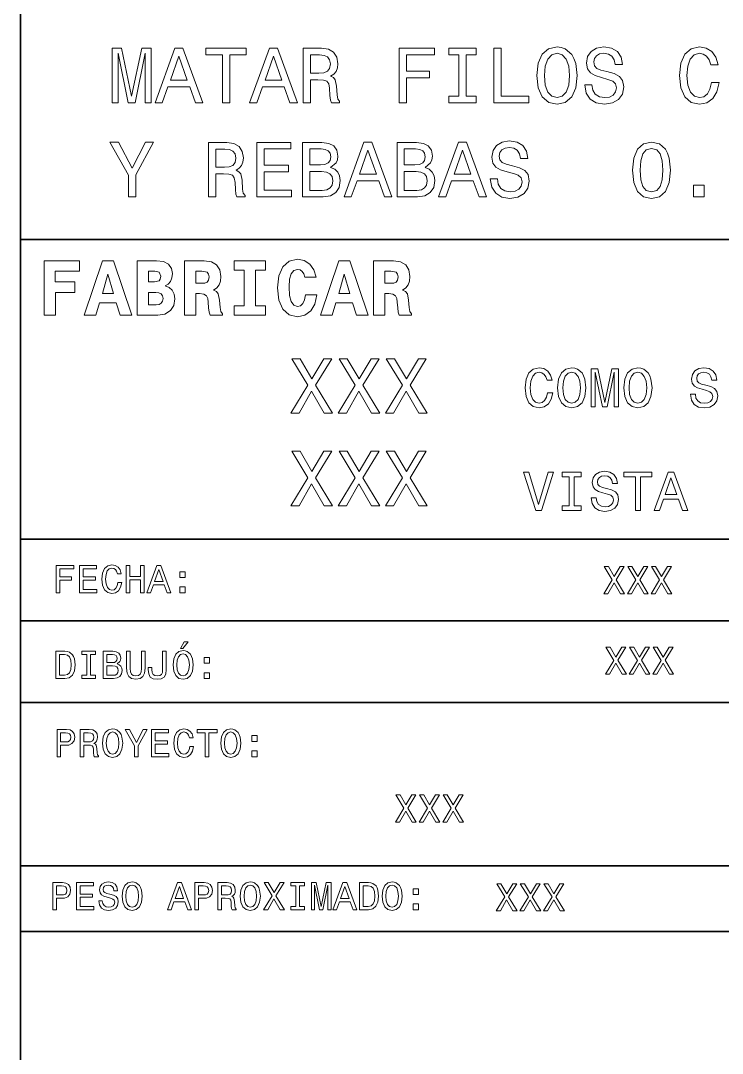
# Model space of a CAD drawing. Extents: x 14 to 2196, y -1968 to 1826.
# Drawn here: x 954 to 1082.7, y 1205.2 to 1394.8 of the extents above; entities that cross this region are included whole.
import ezdxf

# ---------------------------------------------------------------- set-up
doc = ezdxf.new("R2010")
doc.units = 0

msp = doc.modelspace()

# ---------------------------------------------------------------- linework, layer by layer
at = {"color": 7, "lineweight": 35}
for p, q in [((953.95874, 1826.436523), (953.95874, 1015.596436)), ((953.95874, 1354.596436), (1173.95874, 1354.596436)), ((953.95874, 1299.596436), (1173.95874, 1299.596436)), ((953.95874, 1284.596436), (1173.95874, 1284.596436)), ((953.95874, 1269.596436), (1173.95874, 1269.596436)), ((953.95874, 1239.596436), (1173.95874, 1239.596436)), ((953.95874, 1227.596436), (1173.95874, 1227.596436))]:
    msp.add_line(p, q, dxfattribs=at)
at = {"color": 7, "lineweight": 13}
for points in [[(1048.691895, 1384.720337), (1048.951294, 1382.472534), (1049.700562, 1380.81543), (1050.867676, 1379.792358), (1052.395142, 1379.446533), (1053.908081, 1379.792358), (1055.0896, 1380.81543), (1055.824463, 1382.472534), (1056.098267, 1384.720337), (1055.824463, 1386.953735), (1055.507568, 1387.861572), (1055.0896, 1388.61084), (1053.908081, 1389.633911), (1053.187622, 1389.893188), (1052.395142, 1389.994141), (1050.853271, 1389.633911), (1049.686157, 1388.625244), (1048.951294, 1386.96814)], [(1058.792847, 1383.02002), (1057.481567, 1383.02002), (1057.769775, 1381.492676), (1058.490234, 1380.368774), (1059.599731, 1379.691528), (1061.098267, 1379.446533), (1062.582397, 1379.677124), (1063.691895, 1380.311157), (1064.397949, 1381.305298), (1064.657349, 1382.616577), (1064.441162, 1383.798096), (1063.83606, 1384.56189), (1062.856201, 1385.066162), (1061.544922, 1385.440796), (1060.421021, 1385.7146), (1059.686157, 1386.031616), (1059.268311, 1386.492676), (1059.138672, 1387.213135), (1059.268311, 1387.861572), (1059.642944, 1388.35144), (1060.21936, 1388.682861), (1061.011841, 1388.798096), (1061.818726, 1388.654053), (1062.452759, 1388.265015), (1062.870605, 1387.616577), (1063.072388, 1386.737671), (1064.383545, 1386.737671), (1064.383545, 1386.766479), (1064.153076, 1388.120972), (1063.47583, 1389.129517), (1062.409546, 1389.76355), (1060.968628, 1389.979736), (1059.671753, 1389.76355), (1058.663086, 1389.158325), (1058.014648, 1388.221802), (1057.78418, 1387.011353), (1057.971436, 1385.930664), (1058.519043, 1385.195801), (1059.383545, 1384.705933), (1060.565186, 1384.331299), (1061.7323, 1383.999878), (1062.611206, 1383.682861), (1063.144409, 1383.221802), (1063.331665, 1382.472534), (1063.158813, 1381.708862), (1062.712158, 1381.132446), (1062.034912, 1380.772217), (1061.155884, 1380.656982), (1060.176147, 1380.81543), (1059.426758, 1381.276489), (1058.951294, 1382.025757)], [(1080.752441, 1383.437866), (1080.464233, 1382.227539), (1079.98877, 1381.363037), (1079.325928, 1380.829834), (1078.547852, 1380.656982), (1077.611206, 1380.91626), (1076.876343, 1381.694458), (1076.386475, 1382.962402), (1076.228027, 1384.720337), (1076.386475, 1386.463867), (1076.861938, 1387.746216), (1077.596802, 1388.524414), (1078.547852, 1388.798096), (1079.239502, 1388.654053), (1079.830322, 1388.25061), (1080.291382, 1387.602173), (1080.608398, 1386.708862), (1081.977295, 1386.708862), (1081.544922, 1388.077637), (1080.795654, 1389.115112), (1079.772705, 1389.76355), (1078.547852, 1389.994141), (1077.020508, 1389.633911), (1075.853271, 1388.625244), (1075.104004, 1386.96814), (1074.844727, 1384.720337), (1075.104004, 1382.472534), (1075.853271, 1380.81543), (1077.020508, 1379.792358), (1078.547852, 1379.446533), (1079.887939, 1379.720337), (1080.968628, 1380.484009), (1081.7323, 1381.737671), (1082.135742, 1383.437866)], [(970.723633, 1379.720337), (971.83313, 1379.720337), (971.83313, 1388.798096), (973.70636, 1379.720337), (974.945557, 1379.720337), (976.804321, 1388.798096), (976.804321, 1379.720337), (977.928223, 1379.720337), (977.928223, 1389.720337), (976.170349, 1389.720337), (974.325928, 1380.901855), (972.495972, 1389.720337), (970.723633, 1389.720337)], [(978.619873, 1379.720337), (979.945557, 1379.720337), (980.997437, 1382.65979), (984.98877, 1382.65979), (986.040649, 1379.720337), (987.395081, 1379.720337), (983.735168, 1389.734741), (982.265442, 1389.734741)], [(981.458496, 1383.884644), (983.000305, 1388.293823), (984.542114, 1383.884644)], [(991.011841, 1379.720337), (992.337463, 1379.720337), (992.337463, 1388.51001), (995.363403, 1388.51001), (995.363403, 1389.720337), (987.971497, 1389.720337), (987.971497, 1388.51001), (991.011841, 1388.51001)], [(995.968628, 1379.720337), (997.29425, 1379.720337), (998.34613, 1382.65979), (1002.337463, 1382.65979), (1003.389343, 1379.720337), (1004.743835, 1379.720337), (1001.083862, 1389.734741), (999.614136, 1389.734741)], [(998.80719, 1383.884644), (1000.348999, 1388.293823), (1001.890808, 1383.884644)], [(1005.81012, 1379.720337), (1007.150146, 1379.720337), (1007.150146, 1383.942261), (1008.519043, 1383.942261), (1009.527649, 1383.899048), (1010.161682, 1383.697266), (1010.507507, 1383.221802), (1010.651611, 1382.371582), (1010.723633, 1381.074829), (1010.81012, 1380.224609), (1010.983032, 1379.720337), (1012.495972, 1379.720337), (1012.495972, 1379.994141), (1012.164551, 1380.397583), (1012.049316, 1381.146851), (1011.948425, 1382.760742), (1011.703491, 1383.956665), (1011.37207, 1384.331299), (1010.853333, 1384.605103), (1011.429688, 1384.965332), (1011.83313, 1385.469604), (1012.092529, 1386.103638), (1012.178955, 1386.86731), (1011.977234, 1388.077637), (1011.400879, 1388.985474), (1010.44989, 1389.532959), (1009.153015, 1389.720337), (1005.81012, 1389.720337)], [(1008.778381, 1388.495605), (1009.657349, 1388.409058), (1010.276978, 1388.135376), (1010.666016, 1387.630981), (1010.795654, 1386.838501), (1010.651611, 1386.002808), (1010.262573, 1385.498413), (1009.599731, 1385.239014), (1008.691956, 1385.166992), (1007.150146, 1385.166992), (1007.150146, 1388.495605)], [(1023.418152, 1379.720337), (1024.758179, 1379.720337), (1024.758179, 1384.316895), (1028.965698, 1384.316895), (1028.965698, 1385.512817), (1024.758179, 1385.512817), (1024.758179, 1388.51001), (1029.931152, 1388.51001), (1029.931152, 1389.720337), (1023.418152, 1389.720337)], [(1034.383545, 1380.930664), (1032.539185, 1380.930664), (1032.539185, 1379.720337), (1037.553589, 1379.720337), (1037.553589, 1380.930664), (1035.709229, 1380.930664), (1035.709229, 1388.51001), (1037.553589, 1388.51001), (1037.553589, 1389.720337), (1032.539185, 1389.720337), (1032.539185, 1388.51001), (1034.383545, 1388.51001)], [(1040.795654, 1379.720337), (1047.222168, 1379.720337), (1047.222168, 1380.930664), (1042.121338, 1380.930664), (1042.121338, 1389.720337), (1040.795654, 1389.720337)], [(1050.075195, 1384.720337), (1050.233765, 1386.463867), (1050.709229, 1387.746216), (1051.444092, 1388.524414), (1052.395142, 1388.798096), (1053.331665, 1388.524414), (1054.066528, 1387.731812), (1054.542114, 1386.449463), (1054.714966, 1384.720337), (1054.542114, 1382.976807), (1054.066528, 1381.694458), (1053.331665, 1380.91626), (1052.395142, 1380.656982), (1051.444092, 1380.91626), (1050.709229, 1381.694458), (1050.233765, 1382.962402)], [(1041.444092, 1365.743408), (1040.132812, 1365.743408), (1040.421021, 1364.216064), (1041.141479, 1363.092163), (1042.250977, 1362.414917), (1043.749634, 1362.169922), (1045.233765, 1362.400513), (1046.343262, 1363.034546), (1047.049316, 1364.028687), (1047.308594, 1365.339966), (1047.092529, 1366.521484), (1046.487305, 1367.285278), (1045.507446, 1367.789551), (1044.196289, 1368.164185), (1043.072388, 1368.437988), (1042.337524, 1368.755005), (1041.919556, 1369.216064), (1041.789917, 1369.936523), (1041.919556, 1370.584961), (1042.294189, 1371.074829), (1042.870605, 1371.40625), (1043.663086, 1371.521484), (1044.470093, 1371.377441), (1045.104004, 1370.988403), (1045.521973, 1370.339966), (1045.723633, 1369.46106), (1047.034912, 1369.46106), (1047.034912, 1369.489868), (1046.804321, 1370.84436), (1046.127075, 1371.852905), (1045.060791, 1372.486938), (1043.619873, 1372.703125), (1042.32312, 1372.486938), (1041.314453, 1371.881714), (1040.666016, 1370.94519), (1040.435425, 1369.734741), (1040.622803, 1368.654053), (1041.170288, 1367.919189), (1042.034912, 1367.429321), (1043.216431, 1367.054688), (1044.383545, 1366.723267), (1045.262573, 1366.40625), (1045.795654, 1365.94519), (1045.983032, 1365.195923), (1045.810059, 1364.432251), (1045.363403, 1363.855835), (1044.686157, 1363.495605), (1043.807251, 1363.380371), (1042.827393, 1363.538818), (1042.078125, 1363.999878), (1041.602539, 1364.749146)], [(975.075195, 1362.443726), (975.075195, 1366.492676), (978.360535, 1372.45813), (976.861938, 1372.45813), (974.39801, 1367.717529), (971.905212, 1372.45813), (970.305786, 1372.45813), (973.735168, 1366.40625), (973.735168, 1362.443726)], [(988.461365, 1362.443726), (989.801453, 1362.443726), (989.801453, 1366.665649), (991.170349, 1366.665649), (992.178955, 1366.622437), (992.812988, 1366.420654), (993.158813, 1365.94519), (993.302917, 1365.094971), (993.374939, 1363.798218), (993.461365, 1362.947998), (993.634277, 1362.443726), (995.147278, 1362.443726), (995.147278, 1362.717529), (994.815857, 1363.120972), (994.700562, 1363.870239), (994.599731, 1365.484131), (994.354736, 1366.680054), (994.023376, 1367.054688), (993.504639, 1367.328491), (994.080994, 1367.688721), (994.484436, 1368.192993), (994.743835, 1368.827026), (994.830261, 1369.590698), (994.62854, 1370.801025), (994.052185, 1371.708862), (993.101135, 1372.256348), (991.804321, 1372.443726), (988.461365, 1372.443726)], [(991.429688, 1371.218994), (992.308655, 1371.132446), (992.928223, 1370.858765), (993.317322, 1370.35437), (993.44696, 1369.56189), (993.302917, 1368.726196), (992.913818, 1368.221802), (992.251038, 1367.962402), (991.343262, 1367.890381), (989.801453, 1367.890381), (989.801453, 1371.218994)], [(997.323059, 1362.443726), (1003.663147, 1362.443726), (1003.663147, 1363.654053), (998.648682, 1363.654053), (998.648682, 1367.040283), (1003.115601, 1367.040283), (1003.115601, 1368.236206), (998.648682, 1368.236206), (998.648682, 1371.233398), (1003.547852, 1371.233398), (1003.547852, 1372.443726), (997.323059, 1372.443726)], [(1010.824524, 1367.847168), (1011.83313, 1368.682861), (1012.092529, 1369.244873), (1012.178955, 1369.936523), (1011.991638, 1371.017212), (1011.429688, 1371.795288), (1010.521912, 1372.270874), (1009.253906, 1372.443726), (1005.694824, 1372.443726), (1005.694824, 1362.443726), (1009.455627, 1362.443726), (1010.795654, 1362.645508), (1011.789917, 1363.236206), (1012.409546, 1364.172852), (1012.625671, 1365.440796), (1012.495972, 1366.291016), (1012.150146, 1366.99707), (1011.588196, 1367.515747)], [(1008.980103, 1368.293823), (1007.020447, 1368.293823), (1007.020447, 1371.247803), (1009.095398, 1371.247803), (1009.873474, 1371.161255), (1010.421021, 1370.901978), (1010.752441, 1370.4552), (1010.867737, 1369.79248), (1010.738037, 1369.129639), (1010.392212, 1368.668457), (1009.801453, 1368.380371)], [(1013.317322, 1362.443726), (1014.642944, 1362.443726), (1015.694824, 1365.383179), (1019.686157, 1365.383179), (1020.738037, 1362.443726), (1022.092529, 1362.443726), (1018.432556, 1372.45813), (1016.96283, 1372.45813)], [(1016.155884, 1366.608032), (1017.697693, 1371.017212), (1019.239502, 1366.608032)], [(1028.173218, 1367.847168), (1029.181885, 1368.682861), (1029.441162, 1369.244873), (1029.52771, 1369.936523), (1029.340332, 1371.017212), (1028.778442, 1371.795288), (1027.870605, 1372.270874), (1026.602539, 1372.443726), (1023.043518, 1372.443726), (1023.043518, 1362.443726), (1026.804321, 1362.443726), (1028.144409, 1362.645508), (1029.138672, 1363.236206), (1029.758179, 1364.172852), (1029.974365, 1365.440796), (1029.844727, 1366.291016), (1029.498901, 1366.99707), (1028.93689, 1367.515747)], [(1026.328857, 1368.293823), (1024.369141, 1368.293823), (1024.369141, 1371.247803), (1026.444092, 1371.247803), (1027.222168, 1371.161255), (1027.769775, 1370.901978), (1028.101196, 1370.4552), (1028.216431, 1369.79248), (1028.086792, 1369.129639), (1027.740967, 1368.668457), (1027.150146, 1368.380371)], [(1030.666016, 1362.443726), (1031.991699, 1362.443726), (1033.043579, 1365.383179), (1037.034912, 1365.383179), (1038.086792, 1362.443726), (1039.441162, 1362.443726), (1035.78125, 1372.45813), (1034.311523, 1372.45813)], [(1033.504639, 1366.608032), (1035.046387, 1371.017212), (1036.588135, 1366.608032)], [(1066.27124, 1367.328491), (1066.487305, 1365.066162), (1067.164551, 1363.452393), (1068.245239, 1362.472534), (1069.743774, 1362.155518), (1071.228027, 1362.472534), (1072.308716, 1363.452393), (1072.971436, 1365.066162), (1073.202026, 1367.328491), (1072.971436, 1369.576294), (1072.697754, 1370.469604), (1072.308716, 1371.20459), (1071.228027, 1372.184326), (1069.743774, 1372.515747), (1068.245239, 1372.184326), (1067.164551, 1371.190063), (1066.487305, 1369.576294)], [(1067.654541, 1367.328491), (1067.769775, 1369.072021), (1068.130005, 1370.325562), (1068.778442, 1371.060425), (1069.743774, 1371.319824), (1070.694824, 1371.060425), (1071.343262, 1370.325562), (1071.703491, 1369.072021), (1071.818726, 1367.328491), (1071.703491, 1365.570557), (1071.343262, 1364.316895), (1070.694824, 1363.582031), (1069.743774, 1363.337158), (1068.778442, 1363.582031), (1068.130005, 1364.316895), (1067.769775, 1365.570557)], [(1009.297119, 1363.639648), (1007.020447, 1363.639648), (1007.020447, 1367.083496), (1009.167419, 1367.083496), (1010.075195, 1366.982666), (1010.723633, 1366.680054), (1011.112671, 1366.161255), (1011.242371, 1365.411987), (1011.112671, 1364.619507), (1010.752441, 1364.072021), (1010.147278, 1363.740601)], [(1026.645874, 1363.639648), (1024.369141, 1363.639648), (1024.369141, 1367.083496), (1026.516113, 1367.083496), (1027.42395, 1366.982666), (1028.072388, 1366.680054), (1028.461426, 1366.161255), (1028.591064, 1365.411987), (1028.461426, 1364.619507), (1028.101196, 1364.072021), (1027.495972, 1363.740601)], [(1077.42395, 1362.443726), (1079.412354, 1362.443726), (1079.412354, 1364.590698), (1077.42395, 1364.590698)], [(958.256775, 1350.720337), (958.256775, 1340.720337), (960.331726, 1340.720337), (960.331726, 1344.913452), (963.905212, 1344.913452), (963.905212, 1346.829834), (960.317322, 1346.829834), (960.317322, 1348.818359), (964.78418, 1348.818359), (964.78418, 1350.720337)], [(969.006042, 1350.720337), (965.619873, 1340.720337), (967.738037, 1340.720337), (968.415283, 1343.011353), (971.49884, 1343.011353), (972.204895, 1340.720337), (974.366272, 1340.720337), (970.994507, 1350.720337)], [(975.34613, 1350.720337), (975.34613, 1340.720337), (979.106934, 1340.720337), (980.44696, 1340.936523), (981.441223, 1341.570435), (982.060791, 1342.521484), (982.276978, 1343.717407), (982.147278, 1344.582031), (981.787048, 1345.288086), (981.225098, 1345.806763), (980.490234, 1346.123779), (981.037781, 1346.440796), (981.455627, 1346.930664), (981.729431, 1347.564697), (981.830261, 1348.357178), (981.642944, 1349.308228), (981.095398, 1350.057495), (980.187622, 1350.547485), (978.905212, 1350.720337)], [(984.006042, 1350.720337), (984.006042, 1340.720337), (986.109802, 1340.720337), (986.109802, 1344.682861), (986.801453, 1344.682861), (987.579529, 1344.582031), (988.055054, 1344.293823), (988.285583, 1343.803955), (988.386475, 1343.0979), (988.458496, 1342.074829), (988.544983, 1341.253418), (988.717896, 1340.720337), (991.008911, 1340.720337), (991.008911, 1340.994141), (990.677551, 1341.411987), (990.562256, 1342.146851), (990.461426, 1343.486938), (990.230835, 1344.668457), (989.913818, 1345.057495), (989.366272, 1345.331299), (989.971497, 1345.734741), (990.389343, 1346.282349), (990.619873, 1346.973999), (990.70636, 1347.838501), (990.504639, 1349.063232), (989.928223, 1349.971069), (988.977234, 1350.518555), (987.666016, 1350.720337)], [(994.971497, 1348.991211), (994.971497, 1342.449463), (993.141479, 1342.449463), (993.141479, 1340.720337), (998.905212, 1340.720337), (998.905212, 1342.449463), (997.075195, 1342.449463), (997.075195, 1348.991211), (998.905212, 1348.991211), (998.905212, 1350.720337), (993.141479, 1350.720337), (993.141479, 1348.991211)], [(1006.225098, 1344.437866), (1006.052185, 1343.515747), (1005.749573, 1342.852905), (1005.317322, 1342.449463), (1004.78418, 1342.319702), (1004.078125, 1342.535889), (1003.6026, 1343.213135), (1003.314392, 1344.337036), (1003.227966, 1345.907715), (1003.314392, 1347.305298), (1003.617004, 1348.313965), (1004.092529, 1348.919189), (1004.755371, 1349.120972), (1005.230835, 1349.02002), (1005.619873, 1348.760742), (1005.908081, 1348.313965), (1006.095398, 1347.708862), (1008.170349, 1347.708862), (1007.78125, 1349.063232), (1007.046387, 1350.100708), (1006.008911, 1350.76355), (1004.769775, 1350.994141), (1003.242371, 1350.633911), (1002.075195, 1349.625244), (1001.325928, 1347.96814), (1001.066589, 1345.720337), (1001.325928, 1343.45813), (1002.075195, 1341.801025), (1003.242371, 1340.792358), (1004.769775, 1340.446533), (1006.124207, 1340.720337), (1007.204895, 1341.498413), (1007.954163, 1342.752075), (1008.328857, 1344.437866)], [(1012.377808, 1350.720337), (1008.991638, 1340.720337), (1011.109802, 1340.720337), (1011.787048, 1343.011353), (1014.870605, 1343.011353), (1015.57666, 1340.720337), (1017.738037, 1340.720337), (1014.366272, 1350.720337)], [(1018.703491, 1350.720337), (1018.703491, 1340.720337), (1020.80719, 1340.720337), (1020.80719, 1344.682861), (1021.49884, 1344.682861), (1022.276978, 1344.582031), (1022.752441, 1344.293823), (1022.983032, 1343.803955), (1023.083862, 1343.0979), (1023.155884, 1342.074829), (1023.242371, 1341.253418), (1023.415283, 1340.720337), (1025.706299, 1340.720337), (1025.706299, 1340.994141), (1025.374878, 1341.411987), (1025.259644, 1342.146851), (1025.158813, 1343.486938), (1024.928223, 1344.668457), (1024.611206, 1345.057495), (1024.063721, 1345.331299), (1024.668945, 1345.734741), (1025.086792, 1346.282349), (1025.317261, 1346.973999), (1025.403809, 1347.838501), (1025.202026, 1349.063232), (1024.62561, 1349.971069), (1023.674622, 1350.518555), (1022.363403, 1350.720337)], [(969.985901, 1348.227539), (970.980103, 1344.697266), (968.96283, 1344.697266)], [(977.44989, 1348.818359), (978.588196, 1348.818359), (979.380676, 1348.587769), (979.65448, 1347.896118), (979.582458, 1347.363037), (979.366272, 1347.031616), (978.530579, 1346.829834), (977.44989, 1346.829834)], [(986.109802, 1348.818359), (987.219299, 1348.818359), (988.199158, 1348.602173), (988.444092, 1348.270752), (988.530579, 1347.752075), (988.444092, 1347.161255), (988.184753, 1346.801025), (987.752441, 1346.628174), (987.147278, 1346.584839), (986.109802, 1346.584839)], [(1013.357666, 1348.227539), (1014.351868, 1344.697266), (1012.334595, 1344.697266)], [(1020.80719, 1348.818359), (1021.916748, 1348.818359), (1022.896545, 1348.602173), (1023.141479, 1348.270752), (1023.227966, 1347.752075), (1023.141479, 1347.161255), (1022.882141, 1346.801025), (1022.449829, 1346.628174), (1021.844666, 1346.584839), (1020.80719, 1346.584839)], [(977.44989, 1344.913452), (978.761108, 1344.913452), (979.337463, 1344.841431), (979.755371, 1344.625244), (980.014709, 1344.279419), (980.101135, 1343.789551), (980.014709, 1343.270752), (979.769775, 1342.910522), (979.380676, 1342.694458), (978.847534, 1342.622314), (977.44989, 1342.622314)], [(1003.54718, 1322.720337), (1005.06012, 1322.720337), (1007.351196, 1326.769287), (1009.685486, 1322.720337), (1011.212891, 1322.720337), (1008.08606, 1327.86438), (1011.054382, 1332.734741), (1009.59906, 1332.734741), (1007.394409, 1329.031616), (1005.233032, 1332.734741), (1003.720093, 1332.734741), (1006.67395, 1327.849976)], [(1012.221497, 1322.720337), (1013.734497, 1322.720337), (1016.025574, 1326.769287), (1018.359863, 1322.720337), (1019.887207, 1322.720337), (1016.760437, 1327.86438), (1019.72876, 1332.734741), (1018.273376, 1332.734741), (1016.068787, 1329.031616), (1013.90741, 1332.734741), (1012.394409, 1332.734741), (1015.348328, 1327.849976)], [(1020.895874, 1322.720337), (1022.408875, 1322.720337), (1024.699951, 1326.769287), (1027.03418, 1322.720337), (1028.561523, 1322.720337), (1025.434814, 1327.86438), (1028.403076, 1332.734741), (1026.947754, 1332.734741), (1024.743164, 1329.031616), (1022.581787, 1332.734741), (1021.068787, 1332.734741), (1024.022705, 1327.849976)], [(1050.658813, 1326.485474), (1050.457031, 1325.638184), (1050.124268, 1325.033081), (1049.660278, 1324.65979), (1049.115601, 1324.538818), (1048.459961, 1324.720337), (1047.945557, 1325.265015), (1047.602661, 1326.152588), (1047.491699, 1327.383179), (1047.602661, 1328.603638), (1047.935425, 1329.501343), (1048.449829, 1330.046021), (1049.115601, 1330.237671), (1049.599731, 1330.136841), (1050.013306, 1329.85437), (1050.33606, 1329.400513), (1050.557983, 1328.775146), (1051.516113, 1328.775146), (1051.213501, 1329.733276), (1050.689087, 1330.459595), (1049.9729, 1330.913452), (1049.115601, 1331.074829), (1048.046387, 1330.822632), (1047.22937, 1330.116577), (1046.704956, 1328.956665), (1046.523315, 1327.383179), (1046.704956, 1325.809692), (1047.22937, 1324.64978), (1048.046387, 1323.933594), (1049.115601, 1323.691528), (1050.053589, 1323.883179), (1050.810059, 1324.417725), (1051.344727, 1325.295288), (1051.627075, 1326.485474)], [(1052.504639, 1327.383179), (1052.686157, 1325.809692), (1053.210693, 1324.64978), (1054.02771, 1323.933594), (1055.096802, 1323.691528), (1056.155884, 1323.933594), (1056.983032, 1324.64978), (1057.497437, 1325.809692), (1057.689087, 1327.383179), (1057.497437, 1328.946533), (1057.275513, 1329.582031), (1056.983032, 1330.106567), (1056.155884, 1330.822632), (1055.651611, 1331.004272), (1055.096802, 1331.074829), (1054.017578, 1330.822632), (1053.200562, 1330.116577), (1052.686157, 1328.956665)], [(1064.648682, 1327.383179), (1064.830322, 1325.809692), (1065.354736, 1324.64978), (1066.171753, 1323.933594), (1067.240967, 1323.691528), (1068.300049, 1323.933594), (1069.127075, 1324.64978), (1069.641479, 1325.809692), (1069.83313, 1327.383179), (1069.641479, 1328.946533), (1069.419556, 1329.582031), (1069.127075, 1330.106567), (1068.300049, 1330.822632), (1067.795654, 1331.004272), (1067.240967, 1331.074829), (1066.161621, 1330.822632), (1065.344727, 1330.116577), (1064.830322, 1328.956665)], [(1077.791382, 1326.192993), (1076.873535, 1326.192993), (1077.075195, 1325.123779), (1077.57959, 1324.337036), (1078.356201, 1323.863037), (1079.405151, 1323.691528), (1080.444092, 1323.852905), (1081.220703, 1324.296753), (1081.714966, 1324.992676), (1081.896606, 1325.910522), (1081.745239, 1326.737671), (1081.321655, 1327.272217), (1080.635742, 1327.625244), (1079.717896, 1327.887451), (1078.931152, 1328.079102), (1078.416748, 1328.301025), (1078.124268, 1328.623779), (1078.033447, 1329.128174), (1078.124268, 1329.582031), (1078.386475, 1329.924927), (1078.789917, 1330.156982), (1079.344727, 1330.237671), (1079.909546, 1330.136841), (1080.353271, 1329.864502), (1080.645874, 1329.410522), (1080.786987, 1328.795288), (1081.704956, 1328.795288), (1081.704956, 1328.81543), (1081.543579, 1329.76355), (1081.069458, 1330.469604), (1080.32312, 1330.913452), (1079.314453, 1331.064697), (1078.406616, 1330.913452), (1077.700562, 1330.489746), (1077.246704, 1329.834229), (1077.085327, 1328.986938), (1077.216431, 1328.230469), (1077.599731, 1327.716064), (1078.204956, 1327.373047), (1079.031982, 1327.11084), (1079.848999, 1326.878906), (1080.464233, 1326.656982), (1080.837524, 1326.334229), (1080.968628, 1325.809692), (1080.847534, 1325.275146), (1080.534912, 1324.871704), (1080.060791, 1324.619507), (1079.445557, 1324.538818), (1078.759644, 1324.64978), (1078.235107, 1324.972534), (1077.902344, 1325.49707)], [(1053.4729, 1327.383179), (1053.583862, 1328.603638), (1053.916748, 1329.501343), (1054.431152, 1330.046021), (1055.096802, 1330.237671), (1055.752441, 1330.046021), (1056.266846, 1329.491211), (1056.599731, 1328.593506), (1056.720703, 1327.383179), (1056.599731, 1326.16272), (1056.266846, 1325.265015), (1055.752441, 1324.720337), (1055.096802, 1324.538818), (1054.431152, 1324.720337), (1053.916748, 1325.265015), (1053.583862, 1326.152588)], [(1058.647217, 1323.883179), (1059.42395, 1323.883179), (1059.42395, 1330.237671), (1060.735107, 1323.883179), (1061.602661, 1323.883179), (1062.903809, 1330.237671), (1062.903809, 1323.883179), (1063.690552, 1323.883179), (1063.690552, 1330.883179), (1062.459961, 1330.883179), (1061.168945, 1324.710327), (1059.887939, 1330.883179), (1058.647217, 1330.883179)], [(1065.617065, 1327.383179), (1065.727905, 1328.603638), (1066.060791, 1329.501343), (1066.575195, 1330.046021), (1067.240967, 1330.237671), (1067.896606, 1330.046021), (1068.411011, 1329.491211), (1068.743774, 1328.593506), (1068.864868, 1327.383179), (1068.743774, 1326.16272), (1068.411011, 1325.265015), (1067.896606, 1324.720337), (1067.240967, 1324.538818), (1066.575195, 1324.720337), (1066.060791, 1325.265015), (1065.727905, 1326.152588)], [(1003.54718, 1305.720337), (1005.06012, 1305.720337), (1007.351196, 1309.769287), (1009.685486, 1305.720337), (1011.212891, 1305.720337), (1008.08606, 1310.86438), (1011.054382, 1315.734741), (1009.59906, 1315.734741), (1007.394409, 1312.031616), (1005.233032, 1315.734741), (1003.720093, 1315.734741), (1006.67395, 1310.849976)], [(1012.221497, 1305.720337), (1013.734497, 1305.720337), (1016.025574, 1309.769287), (1018.359863, 1305.720337), (1019.887207, 1305.720337), (1016.760437, 1310.86438), (1019.72876, 1315.734741), (1018.273376, 1315.734741), (1016.068787, 1312.031616), (1013.90741, 1315.734741), (1012.394409, 1315.734741), (1015.348328, 1310.849976)], [(1020.895874, 1305.720337), (1022.408875, 1305.720337), (1024.699951, 1309.769287), (1027.03418, 1305.720337), (1028.561523, 1305.720337), (1025.434814, 1310.86438), (1028.403076, 1315.734741), (1026.947754, 1315.734741), (1024.743164, 1312.031616), (1022.581787, 1315.734741), (1021.068787, 1315.734741), (1024.022705, 1310.849976)], [(1059.575195, 1307.192993), (1058.657349, 1307.192993), (1058.859131, 1306.123779), (1059.363403, 1305.337036), (1060.140015, 1304.863037), (1061.189087, 1304.691528), (1062.227905, 1304.852905), (1063.004639, 1305.296753), (1063.498901, 1305.992676), (1063.68042, 1306.910522), (1063.529175, 1307.737671), (1063.105469, 1308.272217), (1062.419556, 1308.625244), (1061.501709, 1308.887451), (1060.714966, 1309.079102), (1060.200562, 1309.301025), (1059.908081, 1309.623779), (1059.817261, 1310.128174), (1059.908081, 1310.582031), (1060.170288, 1310.924927), (1060.57373, 1311.156982), (1061.12854, 1311.237671), (1061.693359, 1311.136841), (1062.137207, 1310.864502), (1062.429688, 1310.410522), (1062.570923, 1309.795288), (1063.48877, 1309.795288), (1063.48877, 1309.81543), (1063.327393, 1310.76355), (1062.853271, 1311.469604), (1062.106934, 1311.913452), (1061.098267, 1312.064697), (1060.190552, 1311.913452), (1059.484497, 1311.489746), (1059.030518, 1310.834229), (1058.869141, 1309.986938), (1059.000244, 1309.230469), (1059.383545, 1308.716064), (1059.98877, 1308.373047), (1060.815918, 1308.11084), (1061.632812, 1307.878906), (1062.248169, 1307.656982), (1062.621338, 1307.334229), (1062.752441, 1306.809692), (1062.63147, 1306.275146), (1062.318726, 1305.871704), (1061.844727, 1305.619507), (1061.22937, 1305.538818), (1060.543579, 1305.64978), (1060.019043, 1305.972534), (1059.686157, 1306.49707)], [(1050.779785, 1311.893311), (1049.02478, 1305.932129), (1047.21936, 1311.893311), (1046.261108, 1311.893311), (1048.520508, 1304.883179), (1049.529175, 1304.883179), (1051.738037, 1311.893311)], [(1054.632812, 1305.730469), (1053.341797, 1305.730469), (1053.341797, 1304.883179), (1056.851929, 1304.883179), (1056.851929, 1305.730469), (1055.560791, 1305.730469), (1055.560791, 1311.035889), (1056.851929, 1311.035889), (1056.851929, 1311.883179), (1053.341797, 1311.883179), (1053.341797, 1311.035889), (1054.632812, 1311.035889)], [(1066.776978, 1304.883179), (1067.704956, 1304.883179), (1067.704956, 1311.035889), (1069.82312, 1311.035889), (1069.82312, 1311.883179), (1064.648682, 1311.883179), (1064.648682, 1311.035889), (1066.776978, 1311.035889)], [(1070.246704, 1304.883179), (1071.174683, 1304.883179), (1071.911011, 1306.940796), (1074.704956, 1306.940796), (1075.441162, 1304.883179), (1076.389404, 1304.883179), (1073.827393, 1311.893311), (1072.798584, 1311.893311)], [(1072.233765, 1307.798218), (1073.312988, 1310.884644), (1074.392212, 1307.798218)], [(960.48645, 1289.758911), (961.156494, 1289.758911), (961.156494, 1292.057129), (963.260193, 1292.057129), (963.260193, 1292.655151), (961.156494, 1292.655151), (961.156494, 1294.153687), (963.74292, 1294.153687), (963.74292, 1294.758911), (960.48645, 1294.758911)], [(964.787598, 1289.758911), (967.957642, 1289.758911), (967.957642, 1290.364136), (965.450439, 1290.364136), (965.450439, 1292.057129), (967.683838, 1292.057129), (967.683838, 1292.655151), (965.450439, 1292.655151), (965.450439, 1294.153687), (967.899963, 1294.153687), (967.899963, 1294.758911), (964.787598, 1294.758911)], [(971.804871, 1291.617676), (971.660767, 1291.012573), (971.423035, 1290.5802), (971.091614, 1290.313721), (970.702576, 1290.227173), (970.234253, 1290.356934), (969.866821, 1290.745972), (969.621887, 1291.380005), (969.542664, 1292.258911), (969.621887, 1293.130615), (969.859619, 1293.771851), (970.227051, 1294.160889), (970.702576, 1294.297852), (971.048401, 1294.22583), (971.343811, 1294.024048), (971.574341, 1293.699829), (971.732849, 1293.253174), (972.417297, 1293.253174), (972.201111, 1293.937622), (971.826477, 1294.456299), (971.315002, 1294.780518), (970.702576, 1294.895752), (969.938904, 1294.715698), (969.355347, 1294.211304), (968.980652, 1293.382812), (968.851013, 1292.258911), (968.980652, 1291.13501), (969.355347, 1290.306519), (969.938904, 1289.794922), (970.702576, 1289.62207), (971.37262, 1289.758911), (971.912964, 1290.140747), (972.2948, 1290.767578), (972.496521, 1291.617676)], [(973.303467, 1289.758911), (973.97345, 1289.758911), (973.97345, 1292.107666), (975.976379, 1292.107666), (975.976379, 1289.758911), (976.63916, 1289.758911), (976.63916, 1294.758911), (975.976379, 1294.758911), (975.976379, 1292.719971), (973.97345, 1292.719971), (973.97345, 1294.758911), (973.303467, 1294.758911)], [(977.121887, 1289.758911), (977.784729, 1289.758911), (978.310669, 1291.228638), (980.306335, 1291.228638), (980.832275, 1289.758911), (981.509521, 1289.758911), (979.679504, 1294.766113), (978.944641, 1294.766113)], [(978.541199, 1291.841064), (979.312073, 1294.045654), (980.083008, 1291.841064)], [(983.152161, 1292.554321), (984.146362, 1292.554321), (984.146362, 1293.627808), (983.152161, 1293.627808)], [(1060.972656, 1289.569092), (1061.729126, 1289.569092), (1062.874634, 1291.593628), (1064.041748, 1289.569092), (1064.80542, 1289.569092), (1063.242065, 1292.141113), (1064.726196, 1294.576294), (1063.998535, 1294.576294), (1062.89624, 1292.724731), (1061.815552, 1294.576294), (1061.059082, 1294.576294), (1062.536011, 1292.133911)], [(1065.309814, 1289.569092), (1066.066284, 1289.569092), (1067.211792, 1291.593628), (1068.378906, 1289.569092), (1069.1427, 1289.569092), (1067.579224, 1292.141113), (1069.063354, 1294.576294), (1068.335693, 1294.576294), (1067.233398, 1292.724731), (1066.15271, 1294.576294), (1065.39624, 1294.576294), (1066.873169, 1292.133911)], [(1069.646973, 1289.569092), (1070.403442, 1289.569092), (1071.54895, 1291.593628), (1072.716187, 1289.569092), (1073.479858, 1289.569092), (1071.916382, 1292.141113), (1073.400635, 1294.576294), (1072.672852, 1294.576294), (1071.570557, 1292.724731), (1070.489868, 1294.576294), (1069.733398, 1294.576294), (1071.210327, 1292.133911)], [(983.152161, 1289.758911), (984.146362, 1289.758911), (984.146362, 1290.832397), (983.152161, 1290.832397)], [(983.276062, 1279.536377), (983.701111, 1279.536377), (984.702576, 1280.76123), (983.996521, 1280.76123)], [(962.080078, 1279.010498), (960.415833, 1279.010498), (960.415833, 1274.010498), (962.080078, 1274.010498), (962.865356, 1274.168945), (963.448975, 1274.651733), (963.809204, 1275.437012), (963.938904, 1276.510498), (963.823608, 1277.605591), (963.679504, 1278.037842), (963.477783, 1278.383667), (962.894226, 1278.852051), (962.51239, 1278.967285)], [(962.029663, 1278.412476), (962.577209, 1278.304443), (962.951843, 1277.973022), (963.175171, 1277.382202), (963.247253, 1276.510498), (963.167969, 1275.667603), (962.944641, 1275.076782), (962.562805, 1274.723755), (962.029663, 1274.608521), (961.085876, 1274.608521), (961.085876, 1278.412476)], [(966.093079, 1274.615723), (965.170837, 1274.615723), (965.170837, 1274.010498), (967.67804, 1274.010498), (967.67804, 1274.615723), (966.755859, 1274.615723), (966.755859, 1278.405273), (967.67804, 1278.405273), (967.67804, 1279.010498), (965.170837, 1279.010498), (965.170837, 1278.405273), (966.093079, 1278.405273)], [(971.662231, 1276.71228), (972.166565, 1277.130127), (972.296204, 1277.411133), (972.339478, 1277.756836), (972.245789, 1278.297241), (971.964783, 1278.686279), (971.510925, 1278.924072), (970.876892, 1279.010498), (969.097351, 1279.010498), (969.097351, 1274.010498), (970.977783, 1274.010498), (971.647827, 1274.111328), (972.144897, 1274.406738), (972.454712, 1274.875), (972.562805, 1275.509033), (972.497925, 1275.934082), (972.325012, 1276.287109), (972.044067, 1276.546509)], [(970.740051, 1276.935547), (969.760193, 1276.935547), (969.760193, 1278.412476), (970.797668, 1278.412476), (971.186707, 1278.369263), (971.46051, 1278.239624), (971.626221, 1278.016235), (971.683838, 1277.684814), (971.619019, 1277.353394), (971.446106, 1277.122925), (971.150696, 1276.97876)], [(973.376892, 1275.912476), (973.477783, 1275.011963), (973.7948, 1274.370728), (974.327942, 1274.003296), (975.098816, 1273.873657), (975.862488, 1274.003296), (976.39563, 1274.370728), (976.712646, 1275.004761), (976.82074, 1275.912476), (976.82074, 1279.010498), (976.150696, 1279.010498), (976.150696, 1275.876465), (976.085876, 1275.26416), (975.891296, 1274.824585), (975.559937, 1274.565308), (975.098816, 1274.47876), (974.623291, 1274.565308), (974.29187, 1274.824585), (974.097351, 1275.256836), (974.039734, 1275.876465), (974.039734, 1279.010498), (973.376892, 1279.010498)], [(980.01239, 1275.667603), (979.961914, 1275.134399), (979.810608, 1274.766968), (979.500854, 1274.543579), (979.02533, 1274.47876), (978.557007, 1274.543579), (978.247253, 1274.752563), (978.067139, 1275.119995), (978.016663, 1275.653198), (978.031067, 1276.013428), (977.38269, 1276.013428), (977.368286, 1275.645996), (977.454712, 1274.846191), (977.750122, 1274.291504), (978.261658, 1273.981689), (979.018127, 1273.873657), (979.767395, 1273.981689), (980.278931, 1274.291504), (980.574341, 1274.838989), (980.667969, 1275.638794), (980.667969, 1279.010498), (980.01239, 1279.010498)], [(981.92157, 1276.510498), (982.05127, 1275.386597), (982.425903, 1274.558105), (983.00946, 1274.046509), (983.773193, 1273.873657), (984.529663, 1274.046509), (985.120422, 1274.558105), (985.487854, 1275.386597), (985.624756, 1276.510498), (985.487854, 1277.627197), (985.329346, 1278.081055), (985.120422, 1278.455688), (984.529663, 1278.967285), (984.169434, 1279.096924), (983.773193, 1279.147339), (983.002258, 1278.967285), (982.418701, 1278.462891), (982.05127, 1277.634399)], [(982.61322, 1276.510498), (982.692505, 1277.382202), (982.930237, 1278.023438), (983.297668, 1278.412476), (983.773193, 1278.549438), (984.241455, 1278.412476), (984.608887, 1278.016235), (984.84668, 1277.375), (984.933105, 1276.510498), (984.84668, 1275.638794), (984.608887, 1274.997559), (984.241455, 1274.608521), (983.773193, 1274.47876), (983.297668, 1274.608521), (982.930237, 1274.997559), (982.692505, 1275.631592)], [(1061.287231, 1274.784302), (1062.043701, 1274.784302), (1063.189209, 1276.808838), (1064.356323, 1274.784302), (1065.119995, 1274.784302), (1063.556641, 1277.356323), (1065.040771, 1279.791504), (1064.31311, 1279.791504), (1063.210815, 1277.939941), (1062.130127, 1279.791504), (1061.373657, 1279.791504), (1062.850586, 1277.349121)], [(1065.62439, 1274.784302), (1066.380859, 1274.784302), (1067.526367, 1276.808838), (1068.693481, 1274.784302), (1069.457275, 1274.784302), (1067.893799, 1277.356323), (1069.37793, 1279.791504), (1068.650269, 1279.791504), (1067.547974, 1277.939941), (1066.467285, 1279.791504), (1065.710815, 1279.791504), (1067.187744, 1277.349121)], [(1069.961548, 1274.784302), (1070.718018, 1274.784302), (1071.863525, 1276.808838), (1073.030762, 1274.784302), (1073.794434, 1274.784302), (1072.230957, 1277.356323), (1073.71521, 1279.791504), (1072.987427, 1279.791504), (1071.885132, 1277.939941), (1070.804443, 1279.791504), (1070.047974, 1279.791504), (1071.524902, 1277.349121)], [(970.898499, 1274.608521), (969.760193, 1274.608521), (969.760193, 1276.330322), (970.833679, 1276.330322), (971.287598, 1276.279907), (971.611755, 1276.128662), (971.806335, 1275.869263), (971.871155, 1275.494629), (971.806335, 1275.098389), (971.626221, 1274.824585), (971.323608, 1274.658936)], [(987.61322, 1276.805908), (988.607483, 1276.805908), (988.607483, 1277.879395), (987.61322, 1277.879395)], [(987.61322, 1274.010498), (988.607483, 1274.010498), (988.607483, 1275.083984), (987.61322, 1275.083984)], [(960.637268, 1259.658325), (961.300049, 1259.658325), (961.300049, 1261.769287), (962.034912, 1261.769287), (962.777039, 1261.805298), (963.367798, 1262.057495), (963.749634, 1262.547363), (963.879333, 1263.217407), (963.778442, 1263.837036), (963.490295, 1264.290894), (963.014771, 1264.564697), (962.366333, 1264.658325), (960.637268, 1264.658325)], [(964.887939, 1259.658325), (965.557983, 1259.658325), (965.557983, 1261.769287), (966.242432, 1261.769287), (966.746765, 1261.747681), (967.063782, 1261.646851), (967.236694, 1261.409058), (967.308716, 1260.984009), (967.344727, 1260.335571), (967.387939, 1259.910522), (967.474426, 1259.658325), (968.230896, 1259.658325), (968.230896, 1259.795166), (968.065186, 1259.996948), (968.007568, 1260.371582), (967.957153, 1261.178467), (967.834656, 1261.776489), (967.668945, 1261.963745), (967.409607, 1262.100708), (967.697754, 1262.280762), (967.899475, 1262.532959), (968.029175, 1262.849976), (968.072388, 1263.231812), (967.971558, 1263.837036), (967.68335, 1264.290894), (967.207825, 1264.564697), (966.559448, 1264.658325), (964.887939, 1264.658325)], [(968.980164, 1262.158325), (969.109863, 1261.034424), (969.484497, 1260.205933), (970.068054, 1259.694336), (970.831787, 1259.521484), (971.588257, 1259.694336), (972.179016, 1260.205933), (972.546448, 1261.034424), (972.68335, 1262.158325), (972.546448, 1263.275024), (972.387939, 1263.728882), (972.179016, 1264.103516), (971.588257, 1264.615112), (971.228027, 1264.744751), (970.831787, 1264.795166), (970.060852, 1264.615112), (969.477295, 1264.110718), (969.109863, 1263.282227)], [(975.543579, 1259.658325), (975.543579, 1261.682861), (977.186218, 1264.665527), (976.436951, 1264.665527), (975.204956, 1262.295166), (973.958557, 1264.665527), (973.158875, 1264.665527), (974.873535, 1261.639648), (974.873535, 1259.658325)], [(977.993164, 1259.658325), (981.163208, 1259.658325), (981.163208, 1260.26355), (978.656006, 1260.26355), (978.656006, 1261.956543), (980.889404, 1261.956543), (980.889404, 1262.554565), (978.656006, 1262.554565), (978.656006, 1264.053101), (981.10553, 1264.053101), (981.10553, 1264.658325), (977.993164, 1264.658325)], [(985.010437, 1261.51709), (984.866333, 1260.911987), (984.628601, 1260.479614), (984.29718, 1260.213135), (983.908142, 1260.126587), (983.439819, 1260.256348), (983.072388, 1260.645386), (982.827454, 1261.279419), (982.748169, 1262.158325), (982.827454, 1263.030029), (983.065186, 1263.671265), (983.432617, 1264.060303), (983.908142, 1264.197266), (984.253967, 1264.125244), (984.549377, 1263.923462), (984.779907, 1263.599243), (984.938416, 1263.152588), (985.622864, 1263.152588), (985.406677, 1263.837036), (985.032043, 1264.355713), (984.520508, 1264.679932), (983.908142, 1264.795166), (983.14447, 1264.615112), (982.560852, 1264.110718), (982.186218, 1263.282227), (982.05658, 1262.158325), (982.186218, 1261.034424), (982.560852, 1260.205933), (983.14447, 1259.694336), (983.908142, 1259.521484), (984.578186, 1259.658325), (985.11853, 1260.040161), (985.500366, 1260.666992), (985.702087, 1261.51709)], [(987.84906, 1259.658325), (988.511902, 1259.658325), (988.511902, 1264.053101), (990.024841, 1264.053101), (990.024841, 1264.658325), (986.328857, 1264.658325), (986.328857, 1264.053101), (987.84906, 1264.053101)], [(990.666077, 1262.158325), (990.795776, 1261.034424), (991.17041, 1260.205933), (991.753967, 1259.694336), (992.517639, 1259.521484), (993.274109, 1259.694336), (993.864929, 1260.205933), (994.232361, 1261.034424), (994.369263, 1262.158325), (994.232361, 1263.275024), (994.073853, 1263.728882), (993.864929, 1264.103516), (993.274109, 1264.615112), (992.913879, 1264.744751), (992.517639, 1264.795166), (991.746765, 1264.615112), (991.163208, 1264.110718), (990.795776, 1263.282227)], [(962.186218, 1264.045898), (962.61853, 1264.002686), (962.935547, 1263.865845), (963.122864, 1263.613647), (963.187683, 1263.217407), (963.115662, 1262.799561), (962.921082, 1262.547363), (962.589722, 1262.417725), (962.135803, 1262.381714), (961.300049, 1262.381714), (961.300049, 1264.045898)], [(966.372131, 1264.045898), (966.811584, 1264.002686), (967.121399, 1263.865845), (967.315918, 1263.613647), (967.380737, 1263.217407), (967.308716, 1262.799561), (967.114197, 1262.547363), (966.782776, 1262.417725), (966.328857, 1262.381714), (965.557983, 1262.381714), (965.557983, 1264.045898)], [(969.671814, 1262.158325), (969.751099, 1263.030029), (969.988831, 1263.671265), (970.356262, 1264.060303), (970.831787, 1264.197266), (971.300049, 1264.060303), (971.66748, 1263.664062), (971.905273, 1263.022827), (971.991699, 1262.158325), (971.905273, 1261.286621), (971.66748, 1260.645386), (971.300049, 1260.256348), (970.831787, 1260.126587), (970.356262, 1260.256348), (969.988831, 1260.645386), (969.751099, 1261.279419)], [(991.357727, 1262.158325), (991.436951, 1263.030029), (991.674683, 1263.671265), (992.042114, 1264.060303), (992.517639, 1264.197266), (992.985962, 1264.060303), (993.353394, 1263.664062), (993.591125, 1263.022827), (993.677612, 1262.158325), (993.591125, 1261.286621), (993.353394, 1260.645386), (992.985962, 1260.256348), (992.517639, 1260.126587), (992.042114, 1260.256348), (991.674683, 1260.645386), (991.436951, 1261.279419)], [(996.357727, 1262.453735), (997.351929, 1262.453735), (997.351929, 1263.527222), (996.357727, 1263.527222)], [(996.357727, 1259.658325), (997.351929, 1259.658325), (997.351929, 1260.731812), (996.357727, 1260.731812)], [(1022.742371, 1247.658447), (1023.498901, 1247.658447), (1024.644409, 1249.682983), (1025.811523, 1247.658447), (1026.575195, 1247.658447), (1025.011841, 1250.230469), (1026.495972, 1252.665649), (1025.768311, 1252.665649), (1024.666016, 1250.814087), (1023.585327, 1252.665649), (1022.828857, 1252.665649), (1024.305786, 1250.223267)], [(1027.07959, 1247.658447), (1027.83606, 1247.658447), (1028.981567, 1249.682983), (1030.148682, 1247.658447), (1030.912476, 1247.658447), (1029.348999, 1250.230469), (1030.83313, 1252.665649), (1030.105469, 1252.665649), (1029.003174, 1250.814087), (1027.922485, 1252.665649), (1027.166016, 1252.665649), (1028.642944, 1250.223267)], [(1031.416748, 1247.658447), (1032.173218, 1247.658447), (1033.318726, 1249.682983), (1034.485962, 1247.658447), (1035.249634, 1247.658447), (1033.686157, 1250.230469), (1035.17041, 1252.665649), (1034.442627, 1252.665649), (1033.340332, 1250.814087), (1032.259644, 1252.665649), (1031.503174, 1252.665649), (1032.980103, 1250.223267)], [(959.890503, 1231.551147), (960.553284, 1231.551147), (960.553284, 1233.662109), (961.288147, 1233.662109), (962.030273, 1233.69812), (962.621033, 1233.950317), (963.002869, 1234.440186), (963.132568, 1235.110229), (963.031677, 1235.729858), (962.74353, 1236.183716), (962.268005, 1236.45752), (961.619568, 1236.551147), (959.890503, 1236.551147)], [(964.234863, 1231.551147), (967.404907, 1231.551147), (967.404907, 1232.156372), (964.897705, 1232.156372), (964.897705, 1233.849365), (967.131104, 1233.849365), (967.131104, 1234.447388), (964.897705, 1234.447388), (964.897705, 1235.945923), (967.347229, 1235.945923), (967.347229, 1236.551147), (964.234863, 1236.551147)], [(968.946655, 1233.20105), (968.291077, 1233.20105), (968.43512, 1232.437256), (968.79541, 1231.875366), (969.350159, 1231.536743), (970.099426, 1231.414307), (970.841492, 1231.529541), (971.39624, 1231.846558), (971.749268, 1232.343628), (971.878967, 1232.999268), (971.770874, 1233.590088), (971.468262, 1233.971924), (970.978394, 1234.223999), (970.322754, 1234.411377), (969.760803, 1234.548218), (969.393372, 1234.706787), (969.184448, 1234.937256), (969.119568, 1235.297485), (969.184448, 1235.621704), (969.371765, 1235.866699), (969.659912, 1236.032471), (970.056213, 1236.090088), (970.459656, 1236.018066), (970.776672, 1235.823486), (970.985596, 1235.499268), (971.086426, 1235.059814), (971.742065, 1235.059814), (971.742065, 1235.074219), (971.62677, 1235.751465), (971.288147, 1236.255737), (970.755005, 1236.572754), (970.034546, 1236.680786), (969.386169, 1236.572754), (968.881836, 1236.270142), (968.557617, 1235.80188), (968.442383, 1235.196655), (968.536011, 1234.656372), (968.809814, 1234.28894), (969.242065, 1234.043945), (969.832825, 1233.856567), (970.416443, 1233.690918), (970.855896, 1233.532471), (971.122498, 1233.30188), (971.216125, 1232.927246), (971.1297, 1232.54541), (970.906311, 1232.257202), (970.567688, 1232.077026), (970.128235, 1232.019409), (969.638306, 1232.098755), (969.263672, 1232.329224), (969.02594, 1232.703857)], [(972.570618, 1234.051147), (972.700256, 1232.927246), (973.07489, 1232.098755), (973.658508, 1231.587158), (974.42218, 1231.414307), (975.17865, 1231.587158), (975.76947, 1232.098755), (976.136902, 1232.927246), (976.273743, 1234.051147), (976.136902, 1235.167847), (975.978394, 1235.621704), (975.76947, 1235.996338), (975.17865, 1236.507935), (974.81842, 1236.637573), (974.42218, 1236.687988), (973.651306, 1236.507935), (973.067688, 1236.00354), (972.700256, 1235.175049)], [(980.906311, 1231.551147), (981.569153, 1231.551147), (982.095093, 1233.020874), (984.090759, 1233.020874), (984.616699, 1231.551147), (985.293945, 1231.551147), (983.463989, 1236.55835), (982.729126, 1236.55835)], [(985.913513, 1231.551147), (986.576355, 1231.551147), (986.576355, 1233.662109), (987.311218, 1233.662109), (988.053284, 1233.69812), (988.644104, 1233.950317), (989.02594, 1234.440186), (989.15564, 1235.110229), (989.054749, 1235.729858), (988.766541, 1236.183716), (988.291077, 1236.45752), (987.642639, 1236.551147), (985.913513, 1236.551147)], [(990.164246, 1231.551147), (990.83429, 1231.551147), (990.83429, 1233.662109), (991.518738, 1233.662109), (992.023071, 1233.640503), (992.340027, 1233.539673), (992.512939, 1233.30188), (992.585022, 1232.876831), (992.621033, 1232.228394), (992.664246, 1231.803345), (992.750732, 1231.551147), (993.507202, 1231.551147), (993.507202, 1231.687988), (993.341492, 1231.889771), (993.283875, 1232.264404), (993.233398, 1233.071289), (993.110962, 1233.669312), (992.945251, 1233.856567), (992.685852, 1233.99353), (992.97406, 1234.173584), (993.175781, 1234.425781), (993.305481, 1234.742798), (993.348694, 1235.124634), (993.247803, 1235.729858), (992.959656, 1236.183716), (992.484131, 1236.45752), (991.835693, 1236.551147), (990.164246, 1236.551147)], [(994.25647, 1234.051147), (994.386169, 1232.927246), (994.760803, 1232.098755), (995.34436, 1231.587158), (996.108032, 1231.414307), (996.864563, 1231.587158), (997.455322, 1232.098755), (997.822754, 1232.927246), (997.959656, 1234.051147), (997.822754, 1235.167847), (997.664246, 1235.621704), (997.455322, 1235.996338), (996.864563, 1236.507935), (996.504333, 1236.637573), (996.108032, 1236.687988), (995.337158, 1236.507935), (994.753601, 1236.00354), (994.386169, 1235.175049)], [(998.536011, 1231.551147), (999.29248, 1231.551147), (1000.438049, 1233.575684), (1001.605164, 1231.551147), (1002.368896, 1231.551147), (1000.805481, 1234.123169), (1002.289612, 1236.55835), (1001.561951, 1236.55835), (1000.459656, 1234.706787), (999.378967, 1236.55835), (998.622498, 1236.55835), (1000.099426, 1234.115967)], [(1004.450989, 1232.156372), (1003.528809, 1232.156372), (1003.528809, 1231.551147), (1006.036011, 1231.551147), (1006.036011, 1232.156372), (1005.113831, 1232.156372), (1005.113831, 1235.945923), (1006.036011, 1235.945923), (1006.036011, 1236.551147), (1003.528809, 1236.551147), (1003.528809, 1235.945923), (1004.450989, 1235.945923)], [(1007.31842, 1231.551147), (1007.873169, 1231.551147), (1007.873169, 1236.090088), (1008.809814, 1231.551147), (1009.429382, 1231.551147), (1010.358765, 1236.090088), (1010.358765, 1231.551147), (1010.920776, 1231.551147), (1010.920776, 1236.551147), (1010.041809, 1236.551147), (1009.119568, 1232.141968), (1008.20459, 1236.551147), (1007.31842, 1236.551147)], [(1011.266541, 1231.551147), (1011.929382, 1231.551147), (1012.455322, 1233.020874), (1014.450989, 1233.020874), (1014.976929, 1231.551147), (1015.654175, 1231.551147), (1013.824219, 1236.55835), (1013.089355, 1236.55835)], [(1017.786743, 1236.551147), (1016.122498, 1236.551147), (1016.122498, 1231.551147), (1017.786743, 1231.551147), (1018.572021, 1231.709595), (1019.15564, 1232.192383), (1019.515869, 1232.977661), (1019.645508, 1234.051147), (1019.530273, 1235.14624), (1019.386169, 1235.578491), (1019.184448, 1235.924316), (1018.600891, 1236.3927), (1018.218994, 1236.507935)], [(1020.279541, 1234.051147), (1020.409241, 1232.927246), (1020.783875, 1232.098755), (1021.367432, 1231.587158), (1022.131104, 1231.414307), (1022.887634, 1231.587158), (1023.478394, 1232.098755), (1023.845825, 1232.927246), (1023.982727, 1234.051147), (1023.845825, 1235.167847), (1023.687317, 1235.621704), (1023.478394, 1235.996338), (1022.887634, 1236.507935), (1022.527405, 1236.637573), (1022.131104, 1236.687988), (1021.360229, 1236.507935), (1020.776672, 1236.00354), (1020.409241, 1235.175049)], [(1041.238403, 1231.338867), (1041.994873, 1231.338867), (1043.140381, 1233.363403), (1044.307495, 1231.338867), (1045.071167, 1231.338867), (1043.507812, 1233.910889), (1044.991943, 1236.346069), (1044.264282, 1236.346069), (1043.161987, 1234.494507), (1042.081299, 1236.346069), (1041.324829, 1236.346069), (1042.801758, 1233.903687)], [(1045.575562, 1231.338867), (1046.332031, 1231.338867), (1047.477539, 1233.363403), (1048.644653, 1231.338867), (1049.408447, 1231.338867), (1047.844971, 1233.910889), (1049.329102, 1236.346069), (1048.60144, 1236.346069), (1047.499146, 1234.494507), (1046.418457, 1236.346069), (1045.661987, 1236.346069), (1047.138916, 1233.903687)], [(1049.91272, 1231.338867), (1050.669189, 1231.338867), (1051.814697, 1233.363403), (1052.981934, 1231.338867), (1053.745605, 1231.338867), (1052.182129, 1233.910889), (1053.666382, 1236.346069), (1052.938599, 1236.346069), (1051.836304, 1234.494507), (1050.755615, 1236.346069), (1049.999146, 1236.346069), (1051.476074, 1233.903687)], [(961.439453, 1235.938721), (961.871765, 1235.895508), (962.188721, 1235.758667), (962.376099, 1235.50647), (962.440918, 1235.110229), (962.368896, 1234.692383), (962.174316, 1234.440186), (961.842957, 1234.310547), (961.389038, 1234.274536), (960.553284, 1234.274536), (960.553284, 1235.938721)], [(973.262268, 1234.051147), (973.341492, 1234.922852), (973.579224, 1235.564087), (973.946655, 1235.953125), (974.42218, 1236.090088), (974.890503, 1235.953125), (975.257935, 1235.556885), (975.495667, 1234.915649), (975.582153, 1234.051147), (975.495667, 1233.179443), (975.257935, 1232.538208), (974.890503, 1232.14917), (974.42218, 1232.019409), (973.946655, 1232.14917), (973.579224, 1232.538208), (973.341492, 1233.172241)], [(982.325623, 1233.633301), (983.096558, 1235.837891), (983.867432, 1233.633301)], [(987.462524, 1235.938721), (987.894775, 1235.895508), (988.211792, 1235.758667), (988.399109, 1235.50647), (988.463989, 1235.110229), (988.391907, 1234.692383), (988.197388, 1234.440186), (987.865967, 1234.310547), (987.412109, 1234.274536), (986.576355, 1234.274536), (986.576355, 1235.938721)], [(991.648376, 1235.938721), (992.087891, 1235.895508), (992.397705, 1235.758667), (992.592224, 1235.50647), (992.657043, 1235.110229), (992.585022, 1234.692383), (992.390503, 1234.440186), (992.059082, 1234.310547), (991.605164, 1234.274536), (990.83429, 1234.274536), (990.83429, 1235.938721)], [(994.94812, 1234.051147), (995.027344, 1234.922852), (995.265137, 1235.564087), (995.632568, 1235.953125), (996.108032, 1236.090088), (996.576355, 1235.953125), (996.943787, 1235.556885), (997.181519, 1234.915649), (997.268005, 1234.051147), (997.181519, 1233.179443), (996.943787, 1232.538208), (996.576355, 1232.14917), (996.108032, 1232.019409), (995.632568, 1232.14917), (995.265137, 1232.538208), (995.027344, 1233.172241)], [(1012.685852, 1233.633301), (1013.456787, 1235.837891), (1014.227661, 1233.633301)], [(1017.736328, 1235.953125), (1018.283875, 1235.845093), (1018.658508, 1235.513672), (1018.881836, 1234.922852), (1018.953857, 1234.051147), (1018.874634, 1233.208252), (1018.651306, 1232.617432), (1018.26947, 1232.264404), (1017.736328, 1232.14917), (1016.79248, 1232.14917), (1016.79248, 1235.953125)], [(1020.971191, 1234.051147), (1021.050415, 1234.922852), (1021.288208, 1235.564087), (1021.65564, 1235.953125), (1022.131104, 1236.090088), (1022.599426, 1235.953125), (1022.966858, 1235.556885), (1023.20459, 1234.915649), (1023.291077, 1234.051147), (1023.20459, 1233.179443), (1022.966858, 1232.538208), (1022.599426, 1232.14917), (1022.131104, 1232.019409), (1021.65564, 1232.14917), (1021.288208, 1232.538208), (1021.050415, 1233.172241)], [(1025.971191, 1234.346558), (1026.965454, 1234.346558), (1026.965454, 1235.420044), (1025.971191, 1235.420044)], [(1025.971191, 1231.551147), (1026.965454, 1231.551147), (1026.965454, 1232.624634), (1025.971191, 1232.624634)]]:
    msp.add_lwpolyline(points, close=True, dxfattribs=at)

doc.saveas('drawing.dxf')
